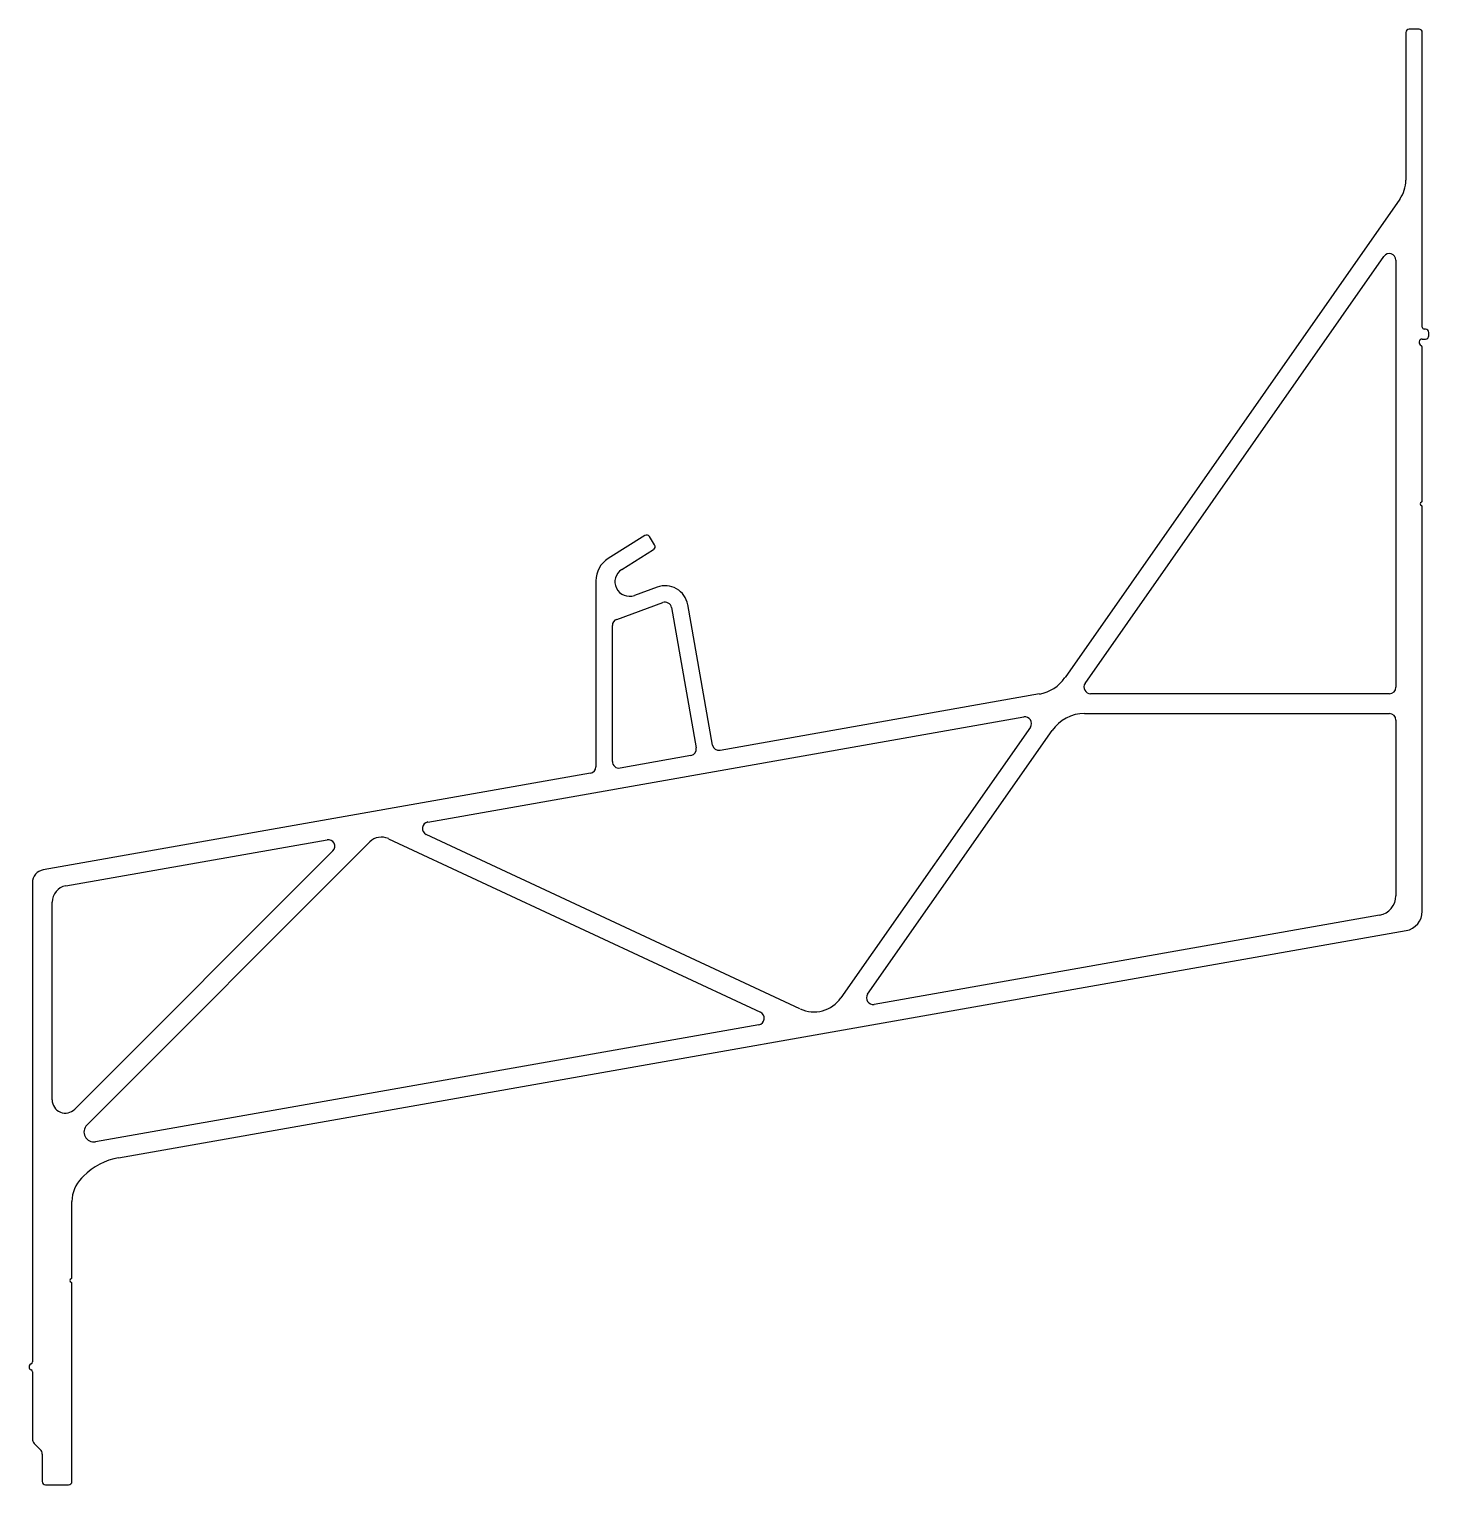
# Model space of a CAD drawing. Extents: x 3 to 215, y 3 to 224.
import ezdxf

# ---------------------------------------------------------------- set-up
doc = ezdxf.new("R2010")
doc.units = 0
doc.layers.get('0').update_dxf_attribs({"linetype": 'CONTINUOUS'})

msp = doc.modelspace()

# ---------------------------------------------------------------- linework, layer by layer
for p, q in [((211.58, 223.68), (211.58, 201.26)), ((213.58, 224.18), (212.08, 224.18)), ((214.08, 178.98), (214.08, 223.68)), ((210.69, 198.41), (159.87, 125.83)), ((162.92, 124.95), (208.26, 189.7)), ((210.08, 189.14), (210.08, 124.38)), ((214.08, 177.18), (214.58, 177.18)), ((214.58, 178.68), (214.38, 178.68)), ((215.08, 177.68), (215.08, 178.18)), ((214.08, 152.67), (214.08, 175.94)), ((214.08, 90.4), (214.08, 151.69)), ((96.12, 147.37), (90.56, 143.9)), ((97.6, 145.95), (96.81, 147.21)), ((92.6, 142.22), (97.45, 145.25)), ((88.68, 140.5), (88.68, 112.3)), ((97.98, 139.55), (94.53, 138.29)), ((91.84, 134.66), (98.84, 137.2)), ((100.16, 136.46), (103.92, 115.17)), ((106.38, 115.58), (102.62, 136.89)), ((91.18, 113.1), (91.18, 133.72)), ((91.84, 134.66), (91.84, 134.66)), ((156, 123.34), (107.54, 114.79)), ((209.08, 123.38), (163.74, 123.38)), ((63.18, 103.92), (153.61, 119.87)), ((162.84, 120.38), (209.08, 120.38)), ((210.08, 119.38), (210.08, 92.74)), ((154.61, 118.32), (125.87, 77.27)), ((129.91, 77.81), (157.91, 117.8)), ((103.11, 114.01), (92.35, 112.11)), ((103.1, 114.01), (103.11, 114.01)), ((87.86, 111.32), (4.83, 96.68)), ((119.65, 75.58), (62.93, 102.03)), ((8.25, 94.24), (47.89, 101.23)), ((48.77, 99.54), (9.61, 60.38)), ((11.44, 57.96), (54.37, 100.9)), ((57.2, 101.39), (113.65, 75.07)), ((3.18, 94.71), (3.18, 22.02)), ((8.25, 94.24), (8.25, 94.24)), ((6.18, 61.77), (6.18, 91.77)), ((207.61, 89.79), (130.91, 76.26)), ((16.27, 53), (211.61, 87.45)), ((113.41, 73.18), (12.77, 55.43)), ((10.65, 49.92), (10.94, 50.21)), ((10.65, 49.92), (10.65, 49.92)), ((9.18, 34.87), (9.18, 46.38)), ((9.18, 3.88), (9.18, 33.89)), ((3.18, 20.54), (3.18, 10.38)), ((3.47, 9.67), (4.38, 8.77)), ((4.68, 8.05), (4.68, 3.88)), ((5.18, 3.38), (8.68, 3.38))]:
    msp.add_line(p, q)
for centre, radius, start, end in [((212.08, 223.68), 0.5, 90, 180), ((213.58, 223.68), 0.5, 0, 90), ((206.58, 201.26), 5, 325.281, 0), ((209.08, 189.14), 1, 0, 145.6584), ((214.38, 178.98), 0.3, 180, 270), ((214.08, 176.68), 0.5, 90, 248.2949), ((214.58, 178.18), 0.5, 0, 90), ((214.58, 177.68), 0.5, 270, 0), ((213.78, 175.94), 0.3, 0, 67.4319), ((214.08, 152.18), 0.3, 117.0303, 243.4832), ((213.83, 152.67), 0.25, 297.0342, 0), ((213.83, 151.69), 0.25, 0, 62.3464), ((96.39, 146.95), 0.5, 31.993, 121.9991), ((97.18, 145.67), 0.5, 302.7811, 33.4843), ((92.68, 140.5), 4, 121.999, 180), ((93.77, 140.36), 2.2, 122.195, 290.0919), ((99.18, 136.26), 3.5, 10.2927, 110.0007), ((99.18, 136.26), 1, 11.0741, 110), ((92.18, 133.72), 1, 110, 180), ((154.93, 129.24), 6, 280.2498, 325.3159), ((163.74, 124.38), 1, 145.4512, 270), ((209.08, 124.38), 1, 270, 0), ((153.78, 118.88), 1, 325.6583, 100), ((162.84, 114.38), 6, 90, 145.3159), ((209.08, 119.38), 1, 0, 90), ((102.93, 114.99), 1, 280.0001, 10.0001), ((107.36, 115.78), 1, 191.1061, 280), ((92.18, 113.1), 1, 180, 280.0001), ((87.68, 112.3), 1, 280.3298, 0), ((63.35, 102.94), 1, 100, 245.1037), ((56.14, 99.13), 2.5, 65, 135), ((48.06, 100.24), 1, 315.3668, 100), ((5.18, 94.71), 2, 100, 180), ((8.68, 91.77), 2.5, 100, 180), ((207.08, 92.74), 3, 280.1265, 0), ((211.08, 90.4), 3, 280.1265, 360), ((130.74, 77.25), 1, 145.6585, 280.3298), ((121.76, 80.12), 5, 245.1037, 325.2809), ((113.23, 74.16), 1, 280.3299, 65.1037), ((8.18, 61.77), 2, 180, 315.6464), ((12.51, 56.91), 1.5, 135.5688, 280), ((18.03, 43.16), 10, 100.159, 135.1403), ((14.18, 46.38), 5, 134.9944, 180), ((9.18, 34.38), 0.3, 116.5234, 243.4766), ((8.93, 34.87), 0.25, 297.6536, 0), ((8.93, 33.89), 0.25, 0, 62.3464), ((3.18, 21.28), 0.5, 112.3466, 247.9771), ((2.88, 22.02), 0.3, 291.4893, 0), ((2.88, 20.54), 0.3, 360, 67.9729), ((4.18, 10.38), 1, 180.0003, 225.0019), ((3.68, 8.05), 1, 0, 45.6436), ((5.18, 3.88), 0.5, 180, 270), ((8.68, 3.88), 0.5, 270, 0)]:
    msp.add_arc(centre, radius, start, end)

doc.saveas('drawing.dxf')
